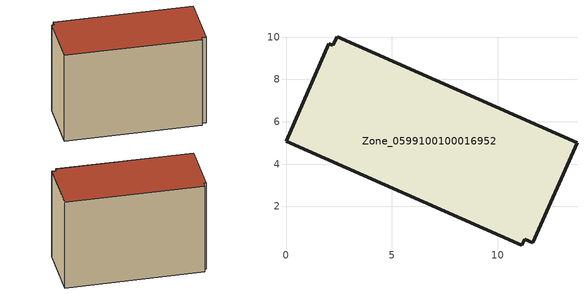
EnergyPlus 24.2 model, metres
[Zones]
Zone_0599100100016952
 floor ground (C_G): 11.67,0.29 11.29,0.46 11.14,0.17 0,5.08 2.02,9.68 2.21,9.61 2.41,10.01 13.75,5.02 z0
 wall outside (C_F): 11.29,0.46 11.67,0.29 13.75,5.02 2.41,10.01 2.21,9.61 2.02,9.68 0,5.08 11.14,0.17 11.29,0.46 z0:8.71
 roof outside (C_R): 2.21,9.61 2.02,9.68 0,5.08 11.14,0.17 11.29,0.46 11.67,0.29 13.75,5.02 2.41,10.01 z8.71
[BUILDING]
Pand.0599100100016952: North Axis=0; Terrain=City; Loads Convergence Tolerance Value=0.04; Temperature Convergence Tolerance Value=0.4; Solar Distribution=FullExterior; Maximum Number of Warmup Days=25; Minimum Number of Warmup Days=1
[Site:Location]
Rotterdam.The.Hague.AP_ZH_NLD Design_Conditions: Latitude=51.96; Longitude=4.45; Time Zone=1; Elevation=-4.5
[SITE:GROUNDTEMPERATURE:BUILDINGSURFACE]
18, 18, 18, 18, 18, 18, 18, 18, 18, 18, 18, 18
[MATERIAL] Thermal Absorptance=0.9; Solar Absorptance=0.7; Visible Absorptance=0.7
Name | Roughness | Thickness | Conductivity | Density | Specific Heat
G.TI.2015-2018 | MediumSmooth | 0.15 | 0.0428571 | 540 | 1210
F.TI.2015-2018 | Rough | 0.3 | 0.0666667 | 1920 | 840
R.TI.2015-2018 | MediumRough | 0.2 | 0.0333333 | 1500 | 1000
[CONSTRUCTION]
C_G: G.TI.2015-2018
C_F: F.TI.2015-2018
C_R: R.TI.2015-2018
[ZONE]
Zone_0599100100016952: Type=1; Multiplier=1; Ceiling Height=Autocalculate; Volume=Autocalculate; Floor Area=autocalculate; Part of Total Floor Area=Yes
[ZONEINFILTRATION:DESIGNFLOWRATE]
Infil_Zone_0599100100016952: Zone or ZoneList or Space or SpaceList=Zone_0599100100016952; Schedule=AlwaysOn; Design Flow Rate Calculation Method=Flow/Area; Flow Rate per Floor Area=0.0015; Constant Term Coefficient=1; Temperature Term Coefficient=0; Velocity Term Coefficient=0; Velocity Squared Term Coefficient=0
[HVACTEMPLATE:ZONE:IDEALLOADSAIRSYSTEM]
Zone_0599100100016952: Maximum Heating Supply Air Temperature=50; Minimum Cooling Supply Air Temperature=13; Maximum Heating Supply Air Humidity Ratio=0.0156; Minimum Cooling Supply Air Humidity Ratio=0.0077; Heating Limit=NoLimit; Cooling Limit=NoLimit; Dehumidification Control Type=ConstantSensibleHeatRatio; Cooling Sensible Heat Ratio=0.7; Dehumidification Setpoint=60; Humidification Control Type=None; Humidification Setpoint=30; Outdoor Air Method=None; Outdoor Air Flow Rate per Person=0.00944; Outdoor Air Flow Rate per Zone Floor Area=0; Outdoor Air Flow Rate per Zone=0; Demand Controlled Ventilation Type=None; Outdoor Air Economizer Type=NoEconomizer; Heat Recovery Type=None; Sensible Heat Recovery Effectiveness=0.7; Latent Heat Recovery Effectiveness=0.65
[ZONECONTROL:THERMOSTAT]
ThermostatControl_Zone_0599100100016952: Zone or ZoneList=Zone_0599100100016952; Control Type Schedule=DualSetpointControlType; Control 1=Thermostat_Zone_0599100100016952; Temperature Difference Between Cutout And Setpoint=0
[THERMOSTATSETPOINT:DUALSETPOINT]
Thermostat_Zone_0599100100016952: Heating Setpoint Temperature Schedule=HeatingSetpoint_Zone_0599100100016952; Cooling Setpoint Temperature Schedule=CoolingSetpoint_Zone_0599100100016952
[SCHEDULE:COMPACT]
HeatingSetpoint_Zone_0599100100016952: Through: 12/31, For: AllDays, Until: 24:00, 21
CoolingSetpoint_Zone_0599100100016952: Through: 12/31, For: AllDays, Until: 24:00, 24
DualSetpointControlType: Through: 12/31, For: AllDays, Until: 24:00, 4
AlwaysOn: Through: 12/31, For: AllDays, Until: 24:00, 1
